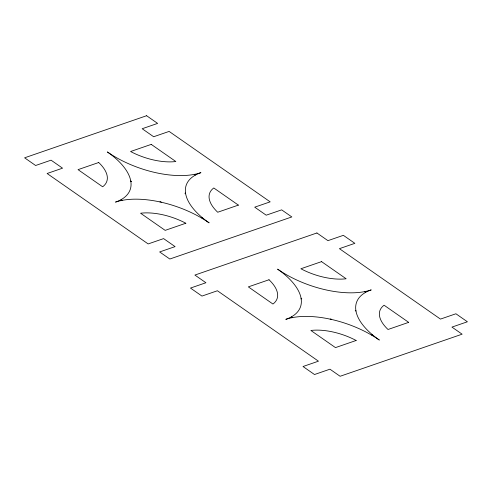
<?xml version="1.0" encoding="UTF-8"?>
<svg xmlns="http://www.w3.org/2000/svg" width="492" height="492" viewBox="0 0 492 492"><rect width="100%" height="100%" fill="white"/><g stroke="black" fill="none" stroke-linecap="round" stroke-linejoin="round"><path stroke-width="0.74" d="M130.872 181.677L131.487 181.462L130.755 180.951M159.912 201.917L160.533 201.708L161.265 202.218M185.546 193.079L184.93 193.288L185.662 193.799M201.339 217.888L202.212 217.587M301.172 298.921L301.787 298.712L301.055 298.201M330.218 319.167L330.833 318.951L331.565 319.462M355.851 310.323L355.236 310.538L355.968 311.049M371.638 335.138L372.512 334.837M364.59 291.633L365.636 292.359M194.291 174.389L195.33 175.115M291.387 316.885L292.433 317.611M121.087 199.641L122.127 200.367M146.604 115.725L24.6 157.815L35.621 165.496L51.063 160.171L62.552 168.178L47.109 173.504L148.16 243.934L163.602 238.608L175.09 246.615L159.654 251.941L169.814 259.026L291.817 216.941L281.658 209.856L266.203 215.188L254.715 207.175L270.17 201.849L169.119 131.413L153.664 136.745L142.176 128.738L157.625 123.406L146.604 115.725M98.707 162.514L78.044 169.642L102.637 186.782A44.618 20.947 19.3 0 0 98.707 162.514M151.247 144.39L130.583 151.518A44.618 20.947 19.3 0 0 175.841 161.53L151.247 144.39M185.835 223.239L165.171 230.367L140.577 213.227A44.618 20.947 19.3 0 1 185.835 223.239M238.374 205.115L217.71 212.243A44.618 20.947 19.3 0 1 213.78 187.969L238.374 205.115M316.909 232.974L194.9 275.059L205.92 282.74L190.472 288.072L201.96 296.079L217.415 290.754L318.465 361.183L303.01 366.515L314.499 374.523L329.954 369.191L340.113 376.275L462.123 334.185L451.957 327.1L467.4 321.774L455.912 313.767L440.469 319.093L339.418 248.663L354.861 243.337L343.367 235.33L327.93 240.656L316.909 232.974M269.007 279.757L248.343 286.885L272.943 304.031A44.618 20.947 19.3 0 0 269.007 279.757M321.547 261.633L300.883 268.761A44.618 20.947 19.3 0 0 346.147 278.773L321.547 261.633M356.14 340.482L335.476 347.61L310.876 330.47A44.618 20.947 19.3 0 1 356.14 340.482M408.68 322.358L388.016 329.486A44.618 20.947 19.3 0 1 384.08 305.218L408.68 322.358M209.032 222.802A69.403 32.583 19.3 0 0 115.509 202.107A69.403 32.583 19.3 0 0 107.385 151.954A69.403 32.583 19.3 0 0 200.914 172.649A69.403 32.583 19.3 0 0 209.032 222.802M277.685 269.198A69.403 32.583 19.3 0 0 371.214 289.893A69.403 32.583 19.3 0 0 379.338 340.046A69.403 32.583 19.3 0 0 285.809 319.351A69.403 32.583 19.3 0 0 277.685 269.198"/></g></svg>
